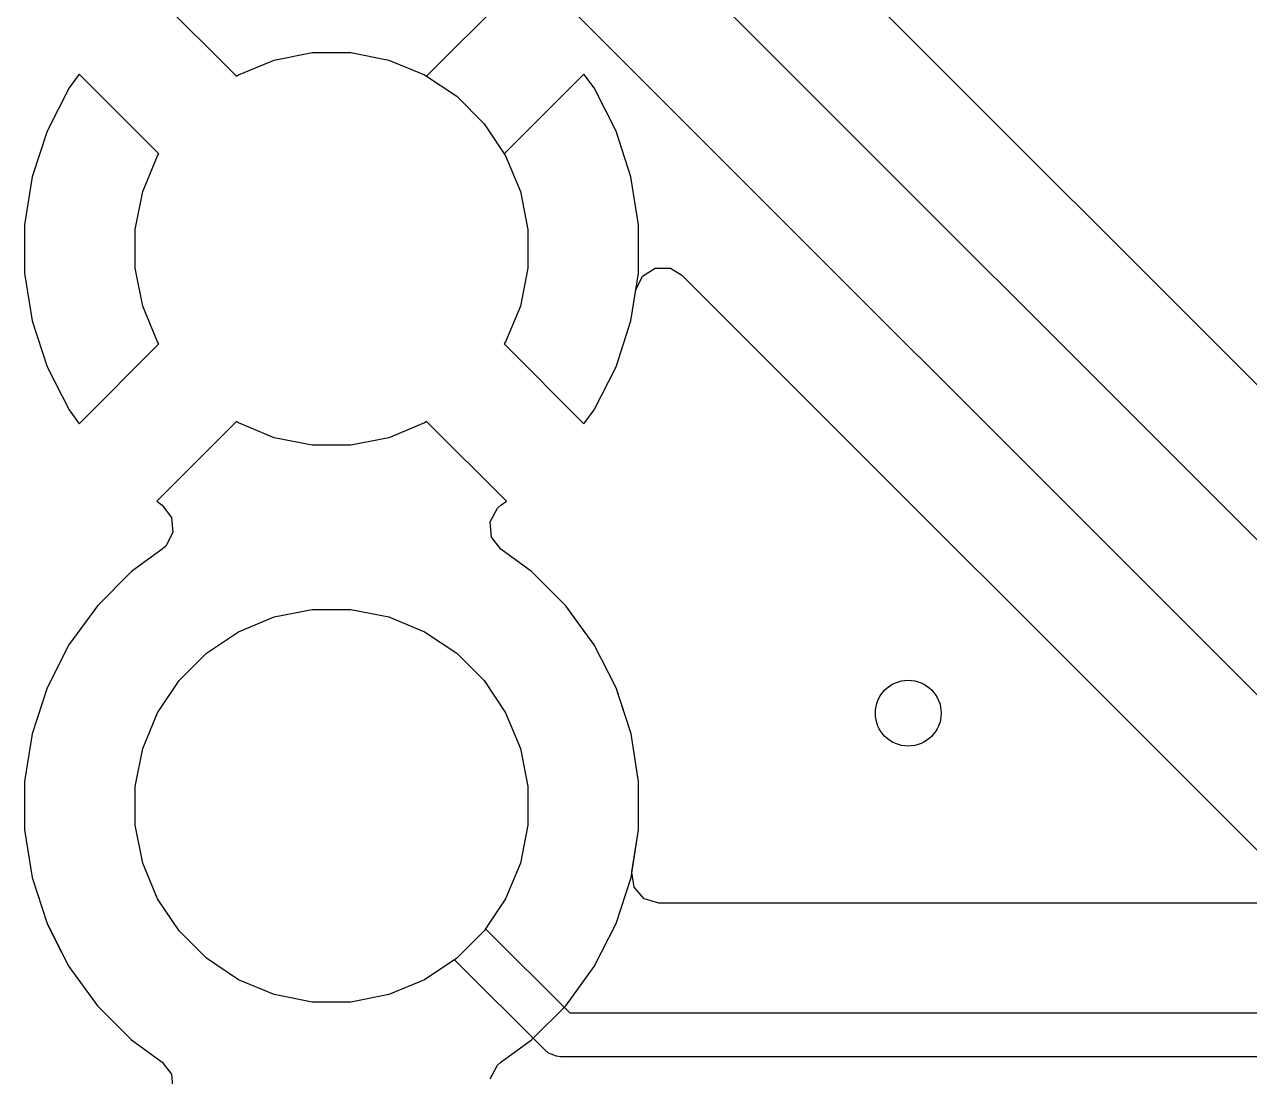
# Model space of a CAD drawing. Header units: inches. Extents: x 6.57 to 9.79, y -8.72 to -3.17.
# Drawn here: x 7.4468 to 7.6668, y -8.3289 to -8.14 of the extents above; entities that cross this region are included whole.
import ezdxf

# ---------------------------------------------------------------- set-up
doc = ezdxf.new("R2010")
doc.units = ezdxf.units.IN
doc.header["$MEASUREMENT"] = 0
doc.layers.add('In2.Cu', color=33, linetype='CONTINUOUS', true_color=0xce7d2c)

msp = doc.modelspace()

# ---------------------------------------------------------------- linework, layer by layer
at = {"layer": 'In2.Cu', "linetype": 'CONTINUOUS'}
for p, q in [((7.53296, -8.09733), (8.08721, -8.65157)), ((7.86629, -8.40279), (7.57063, -8.10713)), ((8.07617, -8.66838), (7.51904, -8.11125)), ((7.47057, -8.13493), (7.48489, -8.14925)), ((7.47057, -8.13493), (7.48489, -8.14925)), ((7.47057, -8.13493), (7.48489, -8.14925)), ((7.47057, -8.13493), (7.48489, -8.14925)), ((7.51904, -8.14925), (7.53336, -8.13493)), ((7.51904, -8.14925), (7.53336, -8.13493)), ((7.51904, -8.14925), (7.53336, -8.13493)), ((7.49168, -8.14634), (7.49849, -8.14499)), ((7.49168, -8.14634), (7.49849, -8.14499)), ((7.49168, -8.14634), (7.49849, -8.14499)), ((7.49168, -8.14634), (7.49849, -8.14499)), ((7.49849, -8.14499), (7.50544, -8.14499)), ((7.49849, -8.14499), (7.50544, -8.14499)), ((7.49849, -8.14499), (7.50544, -8.14499)), ((7.49849, -8.14499), (7.50544, -8.14499)), ((7.50544, -8.14499), (7.51225, -8.14634)), ((7.50544, -8.14499), (7.51225, -8.14634)), ((7.50544, -8.14499), (7.51225, -8.14634)), ((7.50544, -8.14499), (7.51225, -8.14634)), ((7.48526, -8.149), (7.49168, -8.14634)), ((7.48526, -8.149), (7.49168, -8.14634)), ((7.48526, -8.149), (7.49168, -8.14634)), ((7.48526, -8.149), (7.49168, -8.14634)), ((7.51225, -8.14634), (7.51867, -8.149)), ((7.51225, -8.14634), (7.51867, -8.149)), ((7.51225, -8.14634), (7.51867, -8.149)), ((7.51225, -8.14634), (7.51867, -8.149)), ((7.45665, -8.14885), (7.45482, -8.15136)), ((7.45665, -8.14885), (7.45482, -8.15136)), ((7.45665, -8.14885), (7.45482, -8.15136)), ((7.45665, -8.14885), (7.45482, -8.15136)), ((7.47097, -8.16317), (7.45665, -8.14885)), ((7.45665, -8.14885), (7.45665, -8.14885)), ((7.47097, -8.16317), (7.45665, -8.14885)), ((7.45665, -8.14885), (7.45665, -8.14885)), ((7.47097, -8.16317), (7.45665, -8.14885)), ((7.45665, -8.14885), (7.45665, -8.14885)), ((7.47097, -8.16317), (7.45665, -8.14885)), ((7.45665, -8.14885), (7.45665, -8.14885)), ((7.48489, -8.14925), (7.48526, -8.149)), ((7.48489, -8.14925), (7.48526, -8.149)), ((7.48489, -8.14925), (7.48526, -8.149)), ((7.48489, -8.14925), (7.48526, -8.149)), ((7.51867, -8.149), (7.51904, -8.14925)), ((7.51867, -8.149), (7.51904, -8.14925)), ((7.51867, -8.149), (7.51904, -8.14925)), ((7.51867, -8.149), (7.52444, -8.15286)), ((7.54728, -8.14885), (7.53296, -8.16317)), ((7.54728, -8.14885), (7.53296, -8.16317)), ((7.54728, -8.14885), (7.53296, -8.16317)), ((7.54911, -8.15136), (7.54728, -8.14885)), ((7.54728, -8.14885), (7.54728, -8.14885)), ((7.54911, -8.15136), (7.54728, -8.14885)), ((7.54728, -8.14885), (7.54728, -8.14885)), ((7.54911, -8.15136), (7.54728, -8.14885)), ((7.54728, -8.14885), (7.54728, -8.14885)), ((7.45482, -8.15136), (7.45089, -8.15909)), ((7.45482, -8.15136), (7.45089, -8.15909)), ((7.45482, -8.15136), (7.45089, -8.15909)), ((7.45482, -8.15136), (7.45089, -8.15909)), ((7.55305, -8.15909), (7.54911, -8.15136)), ((7.55305, -8.15909), (7.54911, -8.15136)), ((7.55305, -8.15909), (7.54911, -8.15136)), ((7.52444, -8.15286), (7.52936, -8.15777)), ((7.45089, -8.15909), (7.4482, -8.16734)), ((7.45089, -8.15909), (7.4482, -8.16734)), ((7.45089, -8.15909), (7.4482, -8.16734)), ((7.45089, -8.15909), (7.4482, -8.16734)), ((7.52936, -8.15777), (7.53321, -8.16355)), ((7.55573, -8.16734), (7.55305, -8.15909)), ((7.55573, -8.16734), (7.55305, -8.15909)), ((7.55573, -8.16734), (7.55305, -8.15909)), ((7.47072, -8.16355), (7.47097, -8.16317)), ((7.47072, -8.16355), (7.47097, -8.16317)), ((7.47072, -8.16355), (7.47097, -8.16317)), ((7.47072, -8.16355), (7.47097, -8.16317)), ((7.53296, -8.16317), (7.53321, -8.16355)), ((7.53296, -8.16317), (7.53321, -8.16355)), ((7.53296, -8.16317), (7.53321, -8.16355)), ((7.46806, -8.16996), (7.47072, -8.16355)), ((7.46806, -8.16996), (7.47072, -8.16355)), ((7.46806, -8.16996), (7.47072, -8.16355)), ((7.46806, -8.16996), (7.47072, -8.16355)), ((7.53321, -8.16355), (7.53587, -8.16996)), ((7.53321, -8.16355), (7.53587, -8.16996)), ((7.53321, -8.16355), (7.53587, -8.16996)), ((7.53321, -8.16355), (7.53587, -8.16996)), ((7.4482, -8.16734), (7.44685, -8.17591)), ((7.4482, -8.16734), (7.44685, -8.17591)), ((7.4482, -8.16734), (7.44685, -8.17591)), ((7.4482, -8.16734), (7.44685, -8.17591)), ((7.55708, -8.17591), (7.55573, -8.16734)), ((7.55708, -8.17591), (7.55573, -8.16734)), ((7.55708, -8.17591), (7.55573, -8.16734)), ((7.4667, -8.17678), (7.46806, -8.16996)), ((7.4667, -8.17678), (7.46806, -8.16996)), ((7.4667, -8.17678), (7.46806, -8.16996)), ((7.4667, -8.17678), (7.46806, -8.16996)), ((7.53587, -8.16996), (7.53723, -8.17678)), ((7.53587, -8.16996), (7.53723, -8.17678)), ((7.53587, -8.16996), (7.53723, -8.17678)), ((7.53587, -8.16996), (7.53723, -8.17678)), ((7.44685, -8.17591), (7.44685, -8.18459)), ((7.44685, -8.17591), (7.44685, -8.18459)), ((7.44685, -8.17591), (7.44685, -8.18459)), ((7.44685, -8.17591), (7.44685, -8.18459)), ((7.55708, -8.18459), (7.55708, -8.17591)), ((7.55708, -8.18459), (7.55708, -8.17591)), ((7.55708, -8.18459), (7.55708, -8.17591)), ((7.4667, -8.18372), (7.4667, -8.17678)), ((7.4667, -8.18372), (7.4667, -8.17678)), ((7.4667, -8.18372), (7.4667, -8.17678)), ((7.4667, -8.18372), (7.4667, -8.17678)), ((7.53723, -8.17678), (7.53723, -8.18372)), ((7.53723, -8.17678), (7.53723, -8.18372)), ((7.53723, -8.17678), (7.53723, -8.18372)), ((7.53723, -8.17678), (7.53723, -8.18372)), ((7.44685, -8.18459), (7.4482, -8.19316)), ((7.44685, -8.18459), (7.4482, -8.19316)), ((7.44685, -8.18459), (7.4482, -8.19316)), ((7.44685, -8.18459), (7.4482, -8.19316)), ((7.46806, -8.19054), (7.4667, -8.18372)), ((7.46806, -8.19054), (7.4667, -8.18372)), ((7.46806, -8.19054), (7.4667, -8.18372)), ((7.46806, -8.19054), (7.4667, -8.18372)), ((7.53723, -8.18372), (7.53587, -8.19054)), ((7.53723, -8.18372), (7.53587, -8.19054)), ((7.53723, -8.18372), (7.53587, -8.19054)), ((7.53723, -8.18372), (7.53587, -8.19054)), ((7.55573, -8.19316), (7.55708, -8.18459)), ((7.55573, -8.19316), (7.55708, -8.18459)), ((7.55573, -8.19316), (7.55708, -8.18459)), ((7.5566, -8.18763), (7.55778, -8.18515)), ((7.55778, -8.18515), (7.56011, -8.18369)), ((7.56011, -8.18369), (7.56286, -8.18373)), ((7.56286, -8.18373), (7.56487, -8.18495)), ((7.56487, -8.18495), (8.0643, -8.68437)), ((7.55573, -8.19316), (7.5566, -8.18763)), ((7.47072, -8.19695), (7.46806, -8.19054)), ((7.47072, -8.19695), (7.46806, -8.19054)), ((7.47072, -8.19695), (7.46806, -8.19054)), ((7.47072, -8.19695), (7.46806, -8.19054)), ((7.53587, -8.19054), (7.53321, -8.19695)), ((7.53587, -8.19054), (7.53321, -8.19695)), ((7.53587, -8.19054), (7.53321, -8.19695)), ((7.53587, -8.19054), (7.53321, -8.19695)), ((7.4482, -8.19316), (7.45089, -8.20141)), ((7.4482, -8.19316), (7.45089, -8.20141)), ((7.4482, -8.19316), (7.45089, -8.20141)), ((7.4482, -8.19316), (7.45089, -8.20141)), ((7.55305, -8.20141), (7.55573, -8.19316)), ((7.55305, -8.20141), (7.55573, -8.19316)), ((7.55305, -8.20141), (7.55573, -8.19316)), ((7.55305, -8.20141), (7.55573, -8.19316)), ((7.45665, -8.21165), (7.47097, -8.19733)), ((7.45665, -8.21165), (7.47097, -8.19733)), ((7.45665, -8.21165), (7.47097, -8.19733)), ((7.45665, -8.21165), (7.47097, -8.19733)), ((7.47097, -8.19733), (7.47072, -8.19695)), ((7.47097, -8.19733), (7.47072, -8.19695)), ((7.47097, -8.19733), (7.47072, -8.19695)), ((7.47097, -8.19733), (7.47072, -8.19695)), ((7.53321, -8.19695), (7.53296, -8.19733)), ((7.53321, -8.19695), (7.53296, -8.19733)), ((7.53321, -8.19695), (7.53296, -8.19733)), ((7.53321, -8.19695), (7.53296, -8.19733)), ((7.53296, -8.19733), (7.54728, -8.21165)), ((7.53296, -8.19733), (7.54728, -8.21165)), ((7.53296, -8.19733), (7.54728, -8.21165)), ((7.53296, -8.19733), (7.54728, -8.21165)), ((7.45089, -8.20141), (7.45482, -8.20914)), ((7.45089, -8.20141), (7.45482, -8.20914)), ((7.45089, -8.20141), (7.45482, -8.20914)), ((7.45089, -8.20141), (7.45482, -8.20914)), ((7.54911, -8.20914), (7.55305, -8.20141)), ((7.54911, -8.20914), (7.55305, -8.20141)), ((7.54911, -8.20914), (7.55305, -8.20141)), ((7.54911, -8.20914), (7.55305, -8.20141)), ((7.45482, -8.20914), (7.45665, -8.21165)), ((7.45482, -8.20914), (7.45665, -8.21165)), ((7.45482, -8.20914), (7.45665, -8.21165)), ((7.45482, -8.20914), (7.45665, -8.21165)), ((7.54728, -8.21165), (7.54911, -8.20914)), ((7.54728, -8.21165), (7.54911, -8.20914)), ((7.54728, -8.21165), (7.54911, -8.20914)), ((7.54728, -8.21165), (7.54911, -8.20914)), ((7.48489, -8.21125), (7.47057, -8.22557)), ((7.48489, -8.21125), (7.47057, -8.22557)), ((7.48489, -8.21125), (7.47057, -8.22557)), ((7.48489, -8.21125), (7.47057, -8.22557)), ((7.48526, -8.2115), (7.48489, -8.21125)), ((7.48526, -8.2115), (7.48489, -8.21125)), ((7.48526, -8.2115), (7.48489, -8.21125)), ((7.48526, -8.2115), (7.48489, -8.21125)), ((7.49168, -8.21416), (7.48526, -8.2115)), ((7.49168, -8.21416), (7.48526, -8.2115)), ((7.49168, -8.21416), (7.48526, -8.2115)), ((7.49168, -8.21416), (7.48526, -8.2115)), ((7.51867, -8.2115), (7.51225, -8.21416)), ((7.51867, -8.2115), (7.51225, -8.21416)), ((7.51867, -8.2115), (7.51225, -8.21416)), ((7.51867, -8.2115), (7.51225, -8.21416)), ((7.51904, -8.21125), (7.51867, -8.2115)), ((7.51904, -8.21125), (7.51867, -8.2115)), ((7.51904, -8.21125), (7.51867, -8.2115)), ((7.51904, -8.21125), (7.51867, -8.2115)), ((7.53336, -8.22557), (7.51904, -8.21125)), ((7.53336, -8.22557), (7.51904, -8.21125)), ((7.53336, -8.22557), (7.51904, -8.21125)), ((7.53336, -8.22557), (7.51904, -8.21125)), ((7.54728, -8.21165), (7.54728, -8.21165)), ((7.54728, -8.21165), (7.54728, -8.21165)), ((7.54728, -8.21165), (7.54728, -8.21165)), ((7.54728, -8.21165), (7.54728, -8.21165)), ((7.49849, -8.21551), (7.49168, -8.21416)), ((7.49849, -8.21551), (7.49168, -8.21416)), ((7.49849, -8.21551), (7.49168, -8.21416)), ((7.49849, -8.21551), (7.49168, -8.21416)), ((7.50544, -8.21551), (7.49849, -8.21551)), ((7.50544, -8.21551), (7.49849, -8.21551)), ((7.50544, -8.21551), (7.49849, -8.21551)), ((7.50544, -8.21551), (7.49849, -8.21551)), ((7.51225, -8.21416), (7.50544, -8.21551)), ((7.51225, -8.21416), (7.50544, -8.21551)), ((7.51225, -8.21416), (7.50544, -8.21551)), ((7.51225, -8.21416), (7.50544, -8.21551)), ((7.47057, -8.22557), (7.47057, -8.22557)), ((7.47057, -8.22557), (7.47156, -8.22629)), ((7.47057, -8.22557), (7.47057, -8.22557)), ((7.47057, -8.22557), (7.47156, -8.22629)), ((7.47057, -8.22557), (7.47057, -8.22557)), ((7.47057, -8.22557), (7.47156, -8.22629)), ((7.47057, -8.22557), (7.47057, -8.22557)), ((7.47057, -8.22557), (7.47156, -8.22629)), ((7.47156, -8.22629), (7.47324, -8.22847)), ((7.47156, -8.22629), (7.47324, -8.22847)), ((7.47156, -8.22629), (7.47324, -8.22847)), ((7.47156, -8.22629), (7.47324, -8.22847)), ((7.53046, -8.22927), (7.53174, -8.22684)), ((7.53046, -8.22927), (7.53174, -8.22684)), ((7.53046, -8.22927), (7.53174, -8.22684)), ((7.53046, -8.22927), (7.53174, -8.22684)), ((7.53174, -8.22684), (7.53237, -8.22629)), ((7.53174, -8.22684), (7.53237, -8.22629)), ((7.53174, -8.22684), (7.53237, -8.22629)), ((7.53174, -8.22684), (7.53237, -8.22629)), ((7.53237, -8.22629), (7.53336, -8.22557)), ((7.53237, -8.22629), (7.53336, -8.22557)), ((7.53237, -8.22629), (7.53336, -8.22557)), ((7.53237, -8.22629), (7.53336, -8.22557)), ((7.53336, -8.22557), (7.53336, -8.22557)), ((7.53336, -8.22557), (7.53336, -8.22557)), ((7.53336, -8.22557), (7.53336, -8.22557)), ((7.53336, -8.22557), (7.53336, -8.22557)), ((7.47324, -8.22847), (7.47347, -8.23121)), ((7.47324, -8.22847), (7.47347, -8.23121)), ((7.47324, -8.22847), (7.47347, -8.23121)), ((7.47324, -8.22847), (7.47347, -8.23121)), ((7.53069, -8.23201), (7.53046, -8.22927)), ((7.53069, -8.23201), (7.53046, -8.22927)), ((7.53069, -8.23201), (7.53046, -8.22927)), ((7.53069, -8.23201), (7.53046, -8.22927)), ((7.47347, -8.23121), (7.47219, -8.23364)), ((7.47347, -8.23121), (7.47219, -8.23364)), ((7.47347, -8.23121), (7.47219, -8.23364)), ((7.47347, -8.23121), (7.47219, -8.23364)), ((7.47219, -8.23364), (7.47156, -8.23419)), ((7.47219, -8.23364), (7.47156, -8.23419)), ((7.47219, -8.23364), (7.47156, -8.23419)), ((7.47219, -8.23364), (7.47156, -8.23419)), ((7.53237, -8.23419), (7.53069, -8.23201)), ((7.53237, -8.23419), (7.53069, -8.23201)), ((7.53237, -8.23419), (7.53069, -8.23201)), ((7.53237, -8.23419), (7.53069, -8.23201)), ((7.47156, -8.23419), (7.46605, -8.23819)), ((7.47156, -8.23419), (7.46605, -8.23819)), ((7.47156, -8.23419), (7.46605, -8.23819)), ((7.47156, -8.23419), (7.46605, -8.23819)), ((7.53788, -8.23819), (7.53237, -8.23419)), ((7.53788, -8.23819), (7.53237, -8.23419)), ((7.53788, -8.23819), (7.53237, -8.23419)), ((7.53788, -8.23819), (7.53237, -8.23419)), ((7.46605, -8.23819), (7.45991, -8.24433)), ((7.46605, -8.23819), (7.45991, -8.24433)), ((7.46605, -8.23819), (7.45991, -8.24433)), ((7.46605, -8.23819), (7.45991, -8.24433)), ((7.54402, -8.24433), (7.53789, -8.23819)), ((7.53789, -8.23819), (7.53788, -8.23819)), ((7.54402, -8.24433), (7.53789, -8.23819)), ((7.53789, -8.23819), (7.53788, -8.23819)), ((7.54402, -8.24433), (7.53789, -8.23819)), ((7.53789, -8.23819), (7.53788, -8.23819)), ((7.54402, -8.24433), (7.53789, -8.23819)), ((7.53789, -8.23819), (7.53788, -8.23819)), ((7.45991, -8.24433), (7.45481, -8.25135)), ((7.45991, -8.24433), (7.45481, -8.25135)), ((7.45991, -8.24433), (7.45481, -8.25135)), ((7.45991, -8.24433), (7.45481, -8.25135)), ((7.45991, -8.24433), (7.45991, -8.24433)), ((7.45991, -8.24433), (7.45991, -8.24433)), ((7.45991, -8.24433), (7.45991, -8.24433)), ((7.45991, -8.24433), (7.45991, -8.24433)), ((7.54847, -8.25045), (7.54402, -8.24433)), ((7.54402, -8.24433), (7.54402, -8.24433)), ((7.54542, -8.24625), (7.54402, -8.24433)), ((7.54402, -8.24433), (7.54402, -8.24433)), ((7.54847, -8.25045), (7.54402, -8.24433)), ((7.54402, -8.24433), (7.54402, -8.24433)), ((7.54847, -8.25045), (7.54402, -8.24433)), ((7.54402, -8.24433), (7.54402, -8.24433)), ((7.48526, -8.249), (7.49168, -8.24634)), ((7.48526, -8.249), (7.49168, -8.24634)), ((7.48526, -8.249), (7.49168, -8.24634)), ((7.48526, -8.249), (7.49168, -8.24634)), ((7.49168, -8.24634), (7.49849, -8.24499)), ((7.49168, -8.24634), (7.49849, -8.24499)), ((7.49168, -8.24634), (7.49849, -8.24499)), ((7.49168, -8.24634), (7.49849, -8.24499)), ((7.49849, -8.24499), (7.50544, -8.24499)), ((7.49849, -8.24499), (7.50544, -8.24499)), ((7.49849, -8.24499), (7.50544, -8.24499)), ((7.49849, -8.24499), (7.50544, -8.24499)), ((7.50544, -8.24499), (7.51225, -8.24634)), ((7.50544, -8.24499), (7.51225, -8.24634)), ((7.50544, -8.24499), (7.51225, -8.24634)), ((7.50544, -8.24499), (7.51225, -8.24634)), ((7.51225, -8.24634), (7.51867, -8.249)), ((7.51225, -8.24634), (7.51867, -8.249)), ((7.51225, -8.24634), (7.51867, -8.249)), ((7.51225, -8.24634), (7.51867, -8.249)), ((7.54912, -8.25135), (7.54542, -8.24625)), ((7.47949, -8.25286), (7.48526, -8.249)), ((7.47949, -8.25286), (7.48526, -8.249)), ((7.47949, -8.25286), (7.48526, -8.249)), ((7.47949, -8.25286), (7.48526, -8.249)), ((7.51867, -8.249), (7.52444, -8.25286)), ((7.51867, -8.249), (7.52444, -8.25286)), ((7.51867, -8.249), (7.52444, -8.25286)), ((7.51867, -8.249), (7.52444, -8.25286)), ((7.45481, -8.25135), (7.45087, -8.25909)), ((7.45481, -8.25135), (7.45087, -8.25909)), ((7.45481, -8.25135), (7.45087, -8.25909)), ((7.45481, -8.25135), (7.45087, -8.25909)), ((7.54912, -8.25135), (7.54847, -8.25045)), ((7.54912, -8.25135), (7.54847, -8.25045)), ((7.54912, -8.25135), (7.54847, -8.25045)), ((7.5517, -8.25641), (7.54912, -8.25135)), ((7.5517, -8.25641), (7.54912, -8.25135)), ((7.5517, -8.25641), (7.54912, -8.25135)), ((7.5517, -8.25641), (7.54912, -8.25135)), ((7.47458, -8.25777), (7.47949, -8.25286)), ((7.47458, -8.25777), (7.47949, -8.25286)), ((7.47458, -8.25777), (7.47949, -8.25286)), ((7.47458, -8.25777), (7.47949, -8.25286)), ((7.52444, -8.25286), (7.52936, -8.25777)), ((7.52444, -8.25286), (7.52936, -8.25777)), ((7.52444, -8.25286), (7.52936, -8.25777)), ((7.52444, -8.25286), (7.52936, -8.25777)), ((7.47072, -8.26355), (7.47458, -8.25777)), ((7.47072, -8.26355), (7.47458, -8.25777)), ((7.47072, -8.26355), (7.47458, -8.25777)), ((7.47072, -8.26355), (7.47458, -8.25777)), ((7.52936, -8.25777), (7.53321, -8.26355)), ((7.52936, -8.25777), (7.53321, -8.26355)), ((7.52936, -8.25777), (7.53321, -8.26355)), ((7.52936, -8.25777), (7.53321, -8.26355)), ((7.55306, -8.25909), (7.5517, -8.25641)), ((7.55306, -8.25909), (7.5517, -8.25641)), ((7.55306, -8.25909), (7.5517, -8.25641)), ((7.55306, -8.25909), (7.5517, -8.25641)), ((7.45087, -8.25909), (7.44819, -8.26734)), ((7.45087, -8.25909), (7.44819, -8.26734)), ((7.45087, -8.25909), (7.44819, -8.26734)), ((7.45087, -8.25909), (7.44819, -8.26734)), ((7.45087, -8.25909), (7.45087, -8.25909)), ((7.45087, -8.25909), (7.45087, -8.25909)), ((7.45087, -8.25909), (7.45087, -8.25909)), ((7.45087, -8.25909), (7.45087, -8.25909)), ((7.55575, -8.26734), (7.55306, -8.25909)), ((7.55306, -8.25909), (7.55306, -8.25909)), ((7.55306, -8.25909), (7.55306, -8.25909)), ((7.55575, -8.26734), (7.55306, -8.25909)), ((7.55306, -8.25909), (7.55306, -8.25909)), ((7.55575, -8.26734), (7.55306, -8.25909)), ((7.55306, -8.25909), (7.55306, -8.25909)), ((7.5535, -8.26042), (7.55306, -8.25909)), ((7.55575, -8.26734), (7.5535, -8.26042)), ((7.46806, -8.26996), (7.47072, -8.26355)), ((7.46806, -8.26996), (7.47072, -8.26355)), ((7.46806, -8.26996), (7.47072, -8.26355)), ((7.46806, -8.26996), (7.47072, -8.26355)), ((7.53321, -8.26355), (7.53587, -8.26996)), ((7.53321, -8.26355), (7.53587, -8.26996)), ((7.53321, -8.26355), (7.53587, -8.26996)), ((7.53321, -8.26355), (7.53587, -8.26996)), ((7.44819, -8.26734), (7.44683, -8.27591)), ((7.44819, -8.26734), (7.44683, -8.27591)), ((7.44819, -8.26734), (7.44683, -8.27591)), ((7.44819, -8.26734), (7.44683, -8.27591)), ((7.5571, -8.27591), (7.55575, -8.26734)), ((7.55705, -8.27557), (7.55575, -8.26734)), ((7.5571, -8.27591), (7.55575, -8.26734)), ((7.5571, -8.27591), (7.55575, -8.26734)), ((7.4667, -8.27678), (7.46806, -8.26996)), ((7.4667, -8.27678), (7.46806, -8.26996)), ((7.4667, -8.27678), (7.46806, -8.26996)), ((7.4667, -8.27678), (7.46806, -8.26996)), ((7.53587, -8.26996), (7.53723, -8.27678)), ((7.53587, -8.26996), (7.53723, -8.27678)), ((7.53587, -8.26996), (7.53723, -8.27678)), ((7.53587, -8.26996), (7.53723, -8.27678)), ((7.5571, -8.27591), (7.55705, -8.27557)), ((7.44683, -8.27591), (7.44683, -8.28459)), ((7.44683, -8.27591), (7.44683, -8.28459)), ((7.44683, -8.27591), (7.44683, -8.28459)), ((7.44683, -8.27591), (7.44683, -8.28459)), ((7.4667, -8.28372), (7.4667, -8.27678)), ((7.4667, -8.28372), (7.4667, -8.27678)), ((7.4667, -8.28372), (7.4667, -8.27678)), ((7.4667, -8.28372), (7.4667, -8.27678)), ((7.53723, -8.27678), (7.53723, -8.28372)), ((7.53723, -8.27678), (7.53723, -8.28372)), ((7.53723, -8.27678), (7.53723, -8.28372)), ((7.53723, -8.27678), (7.53723, -8.28372)), ((7.5571, -8.28459), (7.5571, -8.27591)), ((7.5571, -8.28459), (7.5571, -8.27591)), ((7.5571, -8.28459), (7.5571, -8.27591)), ((7.5571, -8.28459), (7.5571, -8.27591)), ((7.46806, -8.29054), (7.4667, -8.28372)), ((7.46806, -8.29054), (7.4667, -8.28372)), ((7.46806, -8.29054), (7.4667, -8.28372)), ((7.46806, -8.29054), (7.4667, -8.28372)), ((7.53723, -8.28372), (7.53587, -8.29054)), ((7.53723, -8.28372), (7.53587, -8.29054)), ((7.53723, -8.28372), (7.53587, -8.29054)), ((7.53723, -8.28372), (7.53587, -8.29054)), ((7.44683, -8.28459), (7.44819, -8.29316)), ((7.44683, -8.28459), (7.44819, -8.29316)), ((7.44683, -8.28459), (7.44819, -8.29316)), ((7.44683, -8.28459), (7.44819, -8.29316)), ((7.55575, -8.29316), (7.5571, -8.28459)), ((7.55575, -8.29316), (7.5571, -8.28459)), ((7.55575, -8.29316), (7.5571, -8.28459)), ((7.55591, -8.2921), (7.5571, -8.28459)), ((7.47072, -8.29695), (7.46806, -8.29054)), ((7.47072, -8.29695), (7.46806, -8.29054)), ((7.47072, -8.29695), (7.46806, -8.29054)), ((7.47072, -8.29695), (7.46806, -8.29054)), ((7.53587, -8.29054), (7.53321, -8.29695)), ((7.53587, -8.29054), (7.53321, -8.29695)), ((7.53587, -8.29054), (7.53321, -8.29695)), ((7.53587, -8.29054), (7.53321, -8.29695)), ((7.44819, -8.29316), (7.45087, -8.30142)), ((7.44819, -8.29316), (7.45087, -8.30142)), ((7.44819, -8.29316), (7.45087, -8.30142)), ((7.44819, -8.29316), (7.45087, -8.30142)), ((7.55306, -8.30142), (7.55575, -8.29316)), ((7.55306, -8.30142), (7.55575, -8.29316)), ((7.55306, -8.30142), (7.55575, -8.29316)), ((7.5559, -8.29217), (7.55591, -8.2921)), ((7.55629, -8.2949), (7.5559, -8.29217)), ((7.5581, -8.29698), (7.55629, -8.2949)), ((7.47458, -8.30273), (7.47072, -8.29695)), ((7.47458, -8.30273), (7.47072, -8.29695)), ((7.47458, -8.30273), (7.47072, -8.29695)), ((7.47458, -8.30273), (7.47072, -8.29695)), ((7.53321, -8.29695), (7.52936, -8.30273)), ((7.53321, -8.29695), (7.52936, -8.30273)), ((7.53321, -8.29695), (7.52936, -8.30273)), ((7.53321, -8.29695), (7.52962, -8.30234)), ((7.56073, -8.29775), (7.5581, -8.29698)), ((7.7726, -8.29775), (7.56073, -8.29775)), ((7.45087, -8.30142), (7.45087, -8.30142)), ((7.45087, -8.30142), (7.45217, -8.30398)), ((7.45087, -8.30142), (7.45087, -8.30142)), ((7.45087, -8.30142), (7.45481, -8.30915)), ((7.45087, -8.30142), (7.45087, -8.30142)), ((7.45087, -8.30142), (7.45481, -8.30915)), ((7.45087, -8.30142), (7.45087, -8.30142)), ((7.45087, -8.30142), (7.45481, -8.30915)), ((7.54912, -8.30915), (7.55306, -8.30142)), ((7.54912, -8.30915), (7.55306, -8.30142)), ((7.55176, -8.30398), (7.55301, -8.30153)), ((7.55301, -8.30153), (7.55306, -8.30142)), ((7.55306, -8.30142), (7.55306, -8.30142)), ((7.45217, -8.30398), (7.45481, -8.30915)), ((7.47949, -8.30764), (7.47458, -8.30273)), ((7.47949, -8.30764), (7.47458, -8.30273)), ((7.47949, -8.30764), (7.47458, -8.30273)), ((7.47949, -8.30764), (7.47458, -8.30273)), ((7.52936, -8.30273), (7.52444, -8.30764)), ((7.52936, -8.30273), (7.52444, -8.30764)), ((7.52936, -8.30273), (7.52444, -8.30764)), ((7.52962, -8.30234), (7.54474, -8.31746)), ((7.54918, -8.30903), (7.55176, -8.30398)), ((7.48526, -8.3115), (7.47949, -8.30764)), ((7.48526, -8.3115), (7.47949, -8.30764)), ((7.48526, -8.3115), (7.47949, -8.30764)), ((7.48526, -8.3115), (7.47949, -8.30764)), ((7.52444, -8.30764), (7.51867, -8.3115)), ((7.52444, -8.30764), (7.51867, -8.3115)), ((7.52444, -8.30764), (7.51867, -8.3115)), ((7.52405, -8.3079), (7.51867, -8.3115)), ((7.54032, -8.32418), (7.52405, -8.3079)), ((7.45481, -8.30915), (7.45481, -8.30915)), ((7.45481, -8.30915), (7.45991, -8.31617)), ((7.45481, -8.30915), (7.45991, -8.31617)), ((7.45481, -8.30915), (7.45991, -8.31617)), ((7.45481, -8.30915), (7.45991, -8.31617)), ((7.54402, -8.31617), (7.54912, -8.30915)), ((7.54402, -8.31617), (7.54912, -8.30915)), ((7.54402, -8.31617), (7.54912, -8.30915)), ((7.54912, -8.30915), (7.54918, -8.30903)), ((7.49168, -8.31416), (7.48526, -8.3115)), ((7.49168, -8.31416), (7.48526, -8.3115)), ((7.49168, -8.31416), (7.48526, -8.3115)), ((7.49168, -8.31416), (7.48526, -8.3115)), ((7.51867, -8.3115), (7.51225, -8.31416)), ((7.51867, -8.3115), (7.51225, -8.31416)), ((7.51867, -8.3115), (7.51225, -8.31416)), ((7.51867, -8.3115), (7.51225, -8.31416)), ((7.49849, -8.31551), (7.49168, -8.31416)), ((7.49849, -8.31551), (7.49168, -8.31416)), ((7.49849, -8.31551), (7.49168, -8.31416)), ((7.49849, -8.31551), (7.49168, -8.31416)), ((7.51225, -8.31416), (7.50544, -8.31551)), ((7.51225, -8.31416), (7.50544, -8.31551)), ((7.51225, -8.31416), (7.50544, -8.31551)), ((7.51225, -8.31416), (7.50544, -8.31551)), ((7.45991, -8.31617), (7.45991, -8.31617)), ((7.45991, -8.31617), (7.46605, -8.32231)), ((7.45991, -8.31617), (7.45991, -8.31617)), ((7.45991, -8.31617), (7.46605, -8.32231)), ((7.45991, -8.31617), (7.45991, -8.31617)), ((7.45991, -8.31617), (7.46605, -8.32231)), ((7.45991, -8.31617), (7.45991, -8.31617)), ((7.45991, -8.31617), (7.46605, -8.32231)), ((7.50544, -8.31551), (7.49849, -8.31551)), ((7.50544, -8.31551), (7.49849, -8.31551)), ((7.50544, -8.31551), (7.49849, -8.31551)), ((7.50544, -8.31551), (7.49849, -8.31551)), ((7.53789, -8.32231), (7.54402, -8.31617)), ((7.53789, -8.32231), (7.54402, -8.31617)), ((7.53789, -8.32231), (7.54402, -8.31617)), ((7.54474, -8.31746), (7.78279, -8.31746)), ((7.46605, -8.32231), (7.46605, -8.32231)), ((7.46605, -8.32231), (7.47154, -8.3263)), ((7.46605, -8.32231), (7.46605, -8.32231)), ((7.46605, -8.32231), (7.47154, -8.3263)), ((7.46605, -8.32231), (7.46605, -8.32231)), ((7.46605, -8.32231), (7.47154, -8.3263)), ((7.46605, -8.32231), (7.46605, -8.32231)), ((7.46605, -8.32231), (7.47154, -8.3263)), ((7.53239, -8.3263), (7.53788, -8.32231)), ((7.53239, -8.3263), (7.53788, -8.32231)), ((7.53239, -8.3263), (7.53788, -8.32231)), ((7.53788, -8.32231), (7.53788, -8.32231)), ((7.53788, -8.32231), (7.53789, -8.32231)), ((7.53788, -8.32231), (7.53788, -8.32231)), ((7.53788, -8.32231), (7.53789, -8.32231)), ((7.53788, -8.32231), (7.53788, -8.32231)), ((7.53788, -8.32231), (7.53789, -8.32231)), ((7.47154, -8.3263), (7.47322, -8.32848)), ((7.47154, -8.3263), (7.47322, -8.32848)), ((7.47154, -8.3263), (7.47322, -8.32848)), ((7.47154, -8.3263), (7.47322, -8.32848)), ((7.53176, -8.32685), (7.53239, -8.3263)), ((7.53176, -8.32685), (7.53239, -8.3263)), ((7.53176, -8.32685), (7.53239, -8.3263)), ((7.54092, -8.32467), (7.54032, -8.32418)), ((7.54234, -8.32525), (7.54092, -8.32467)), ((7.54311, -8.32533), (7.54234, -8.32525)), ((7.78442, -8.32533), (7.54311, -8.32533)), ((7.47322, -8.32848), (7.47346, -8.33122)), ((7.47322, -8.32848), (7.47346, -8.33122)), ((7.47322, -8.32848), (7.47346, -8.33122)), ((7.47322, -8.32848), (7.47346, -8.33122)), ((7.53047, -8.32928), (7.53176, -8.32685)), ((7.53047, -8.32928), (7.53176, -8.32685)), ((7.53047, -8.32928), (7.53176, -8.32685))]:
    msp.add_line(p, q, dxfattribs=at)
at = {"layer": 'In2.Cu'}
msp.add_circle((7.60553, -8.26364), 0.00591, dxfattribs=at)
msp.add_circle((7.60553, -8.26364), 0.00591, dxfattribs=at)
msp.add_circle((7.60553, -8.26364), 0.00591, dxfattribs=at)
msp.add_circle((7.60553, -8.26364), 0.00591, dxfattribs=at)

doc.saveas('drawing.dxf')
